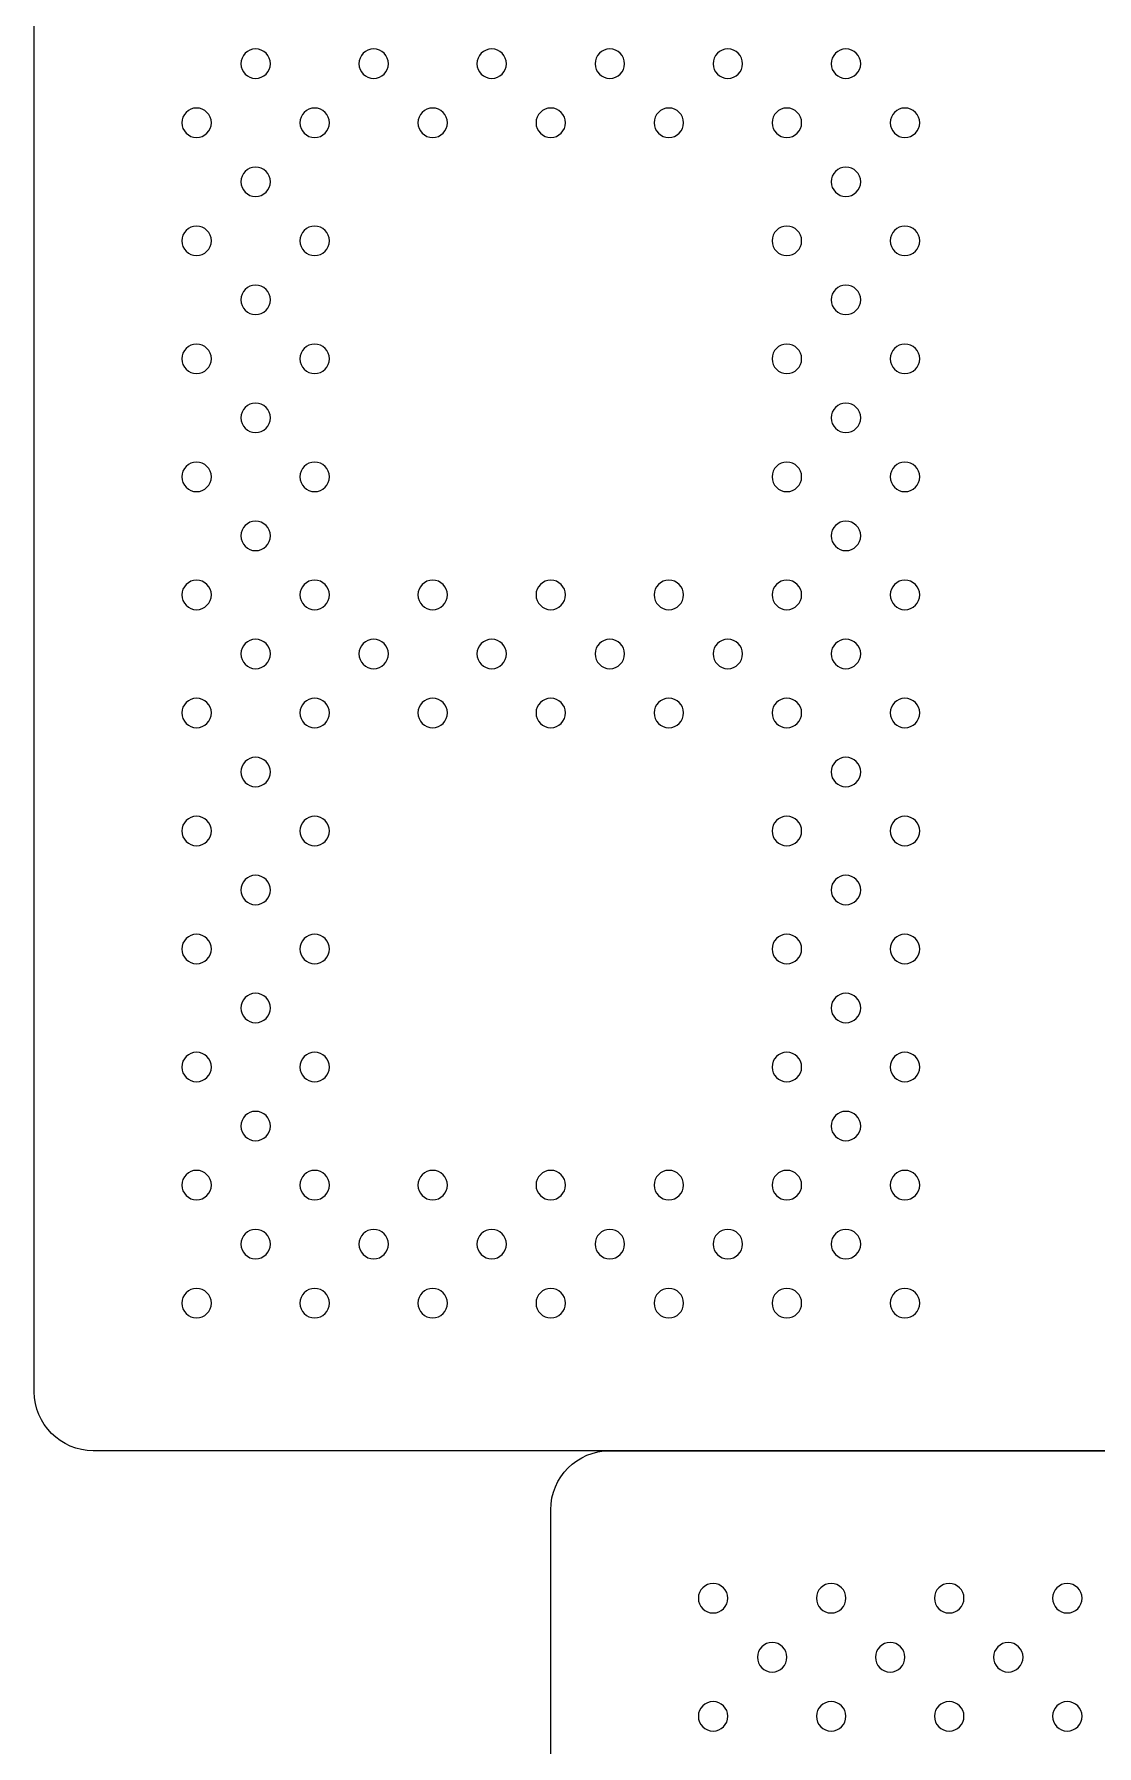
# Model space of a CAD drawing. Header units: inches. Extents: x 300 to 400, y -177 to 73.
# Drawn here: x 323.68 to 332.68, y -144.27 to -129.77 of the extents above; entities that cross this region are included whole.
import ezdxf

# ---------------------------------------------------------------- set-up
doc = ezdxf.new("R2010")
doc.units = ezdxf.units.IN
doc.header["$MEASUREMENT"] = 0
doc.layers.add('ScoreBone', color=5, linetype='Continuous')

msp = doc.modelspace()

# ---------------------------------------------------------------- linework, layer by layer
at = {"layer": 'ScoreBone', "lineweight": 5}
for points in [[(323.682, -141.268), (323.682, -141.268), (323.682, -128.768), (323.682, -128.768)], [(324.182, -141.768), (323.905, -141.768), (323.682, -141.543), (323.682, -141.268)], [(340.682, -141.768), (340.682, -141.768), (324.182, -141.768), (324.182, -141.768)], [(328.057, -142.268), (328.057, -141.992), (328.281, -141.768), (328.557, -141.768)], [(328.557, -141.768), (328.557, -141.768), (336.307, -141.768), (336.307, -141.768)], [(328.057, -154.768), (328.057, -154.768), (328.057, -142.268), (328.057, -142.268)]]:
    msp.add_open_spline(points, degree=3, dxfattribs=at)
for points in [[(325.682, -130.018), (325.682, -130.086), (325.625, -130.143), (325.557, -130.143), (325.488, -130.143), (325.432, -130.086), (325.432, -130.018), (325.432, -129.949), (325.488, -129.893), (325.557, -129.893), (325.625, -129.893), (325.682, -129.949), (325.682, -130.018)], [(326.682, -130.018), (326.682, -130.086), (326.625, -130.143), (326.557, -130.143), (326.488, -130.143), (326.432, -130.086), (326.432, -130.018), (326.432, -129.949), (326.488, -129.893), (326.557, -129.893), (326.625, -129.893), (326.682, -129.949), (326.682, -130.018)], [(327.682, -130.018), (327.682, -130.086), (327.625, -130.143), (327.557, -130.143), (327.488, -130.143), (327.432, -130.086), (327.432, -130.018), (327.432, -129.949), (327.488, -129.893), (327.557, -129.893), (327.625, -129.893), (327.682, -129.949), (327.682, -130.018)], [(328.682, -130.018), (328.682, -130.086), (328.625, -130.143), (328.557, -130.143), (328.488, -130.143), (328.432, -130.086), (328.432, -130.018), (328.432, -129.949), (328.488, -129.893), (328.557, -129.893), (328.625, -129.893), (328.682, -129.949), (328.682, -130.018)], [(329.682, -130.018), (329.682, -130.086), (329.625, -130.143), (329.557, -130.143), (329.488, -130.143), (329.432, -130.086), (329.432, -130.018), (329.432, -129.949), (329.488, -129.893), (329.557, -129.893), (329.625, -129.893), (329.682, -129.949), (329.682, -130.018)], [(330.682, -130.018), (330.682, -130.086), (330.625, -130.143), (330.557, -130.143), (330.488, -130.143), (330.432, -130.086), (330.432, -130.018), (330.432, -129.949), (330.488, -129.893), (330.557, -129.893), (330.625, -129.893), (330.682, -129.949), (330.682, -130.018)], [(325.182, -130.518), (325.182, -130.586), (325.125, -130.643), (325.057, -130.643), (324.988, -130.643), (324.932, -130.586), (324.932, -130.518), (324.932, -130.449), (324.988, -130.393), (325.057, -130.393), (325.125, -130.393), (325.182, -130.449), (325.182, -130.518)], [(326.182, -130.518), (326.182, -130.586), (326.125, -130.643), (326.057, -130.643), (325.988, -130.643), (325.932, -130.586), (325.932, -130.518), (325.932, -130.449), (325.988, -130.393), (326.057, -130.393), (326.125, -130.393), (326.182, -130.449), (326.182, -130.518)], [(327.182, -130.518), (327.182, -130.586), (327.125, -130.643), (327.057, -130.643), (326.988, -130.643), (326.932, -130.586), (326.932, -130.518), (326.932, -130.449), (326.988, -130.393), (327.057, -130.393), (327.125, -130.393), (327.182, -130.449), (327.182, -130.518)], [(328.182, -130.518), (328.182, -130.586), (328.125, -130.643), (328.057, -130.643), (327.988, -130.643), (327.932, -130.586), (327.932, -130.518), (327.932, -130.449), (327.988, -130.393), (328.057, -130.393), (328.125, -130.393), (328.182, -130.449), (328.182, -130.518)], [(329.182, -130.518), (329.182, -130.586), (329.125, -130.643), (329.057, -130.643), (328.988, -130.643), (328.932, -130.586), (328.932, -130.518), (328.932, -130.449), (328.988, -130.393), (329.057, -130.393), (329.125, -130.393), (329.182, -130.449), (329.182, -130.518)], [(330.182, -130.518), (330.182, -130.586), (330.125, -130.643), (330.057, -130.643), (329.988, -130.643), (329.932, -130.586), (329.932, -130.518), (329.932, -130.449), (329.988, -130.393), (330.057, -130.393), (330.125, -130.393), (330.182, -130.449), (330.182, -130.518)], [(331.182, -130.518), (331.182, -130.586), (331.125, -130.643), (331.057, -130.643), (330.988, -130.643), (330.932, -130.586), (330.932, -130.518), (330.932, -130.449), (330.988, -130.393), (331.057, -130.393), (331.125, -130.393), (331.182, -130.449), (331.182, -130.518)], [(325.682, -131.018), (325.682, -131.086), (325.625, -131.143), (325.557, -131.143), (325.488, -131.143), (325.432, -131.086), (325.432, -131.018), (325.432, -130.949), (325.488, -130.893), (325.557, -130.893), (325.625, -130.893), (325.682, -130.949), (325.682, -131.018)], [(330.682, -131.018), (330.682, -131.086), (330.625, -131.143), (330.557, -131.143), (330.488, -131.143), (330.432, -131.086), (330.432, -131.018), (330.432, -130.949), (330.488, -130.893), (330.557, -130.893), (330.625, -130.893), (330.682, -130.949), (330.682, -131.018)], [(325.182, -131.518), (325.182, -131.586), (325.125, -131.643), (325.057, -131.643), (324.988, -131.643), (324.932, -131.586), (324.932, -131.518), (324.932, -131.449), (324.988, -131.393), (325.057, -131.393), (325.125, -131.393), (325.182, -131.449), (325.182, -131.518)], [(326.182, -131.518), (326.182, -131.586), (326.125, -131.643), (326.057, -131.643), (325.988, -131.643), (325.932, -131.586), (325.932, -131.518), (325.932, -131.449), (325.988, -131.393), (326.057, -131.393), (326.125, -131.393), (326.182, -131.449), (326.182, -131.518)], [(330.182, -131.518), (330.182, -131.586), (330.125, -131.643), (330.057, -131.643), (329.988, -131.643), (329.932, -131.586), (329.932, -131.518), (329.932, -131.449), (329.988, -131.393), (330.057, -131.393), (330.125, -131.393), (330.182, -131.449), (330.182, -131.518)], [(331.182, -131.518), (331.182, -131.586), (331.125, -131.643), (331.057, -131.643), (330.988, -131.643), (330.932, -131.586), (330.932, -131.518), (330.932, -131.449), (330.988, -131.393), (331.057, -131.393), (331.125, -131.393), (331.182, -131.449), (331.182, -131.518)], [(325.682, -132.018), (325.682, -132.086), (325.625, -132.143), (325.557, -132.143), (325.488, -132.143), (325.432, -132.086), (325.432, -132.018), (325.432, -131.949), (325.488, -131.893), (325.557, -131.893), (325.625, -131.893), (325.682, -131.949), (325.682, -132.018)], [(330.682, -132.018), (330.682, -132.086), (330.625, -132.143), (330.557, -132.143), (330.488, -132.143), (330.432, -132.086), (330.432, -132.018), (330.432, -131.949), (330.488, -131.893), (330.557, -131.893), (330.625, -131.893), (330.682, -131.949), (330.682, -132.018)], [(325.182, -132.518), (325.182, -132.586), (325.125, -132.643), (325.057, -132.643), (324.988, -132.643), (324.932, -132.586), (324.932, -132.518), (324.932, -132.449), (324.988, -132.393), (325.057, -132.393), (325.125, -132.393), (325.182, -132.449), (325.182, -132.518)], [(326.182, -132.518), (326.182, -132.586), (326.125, -132.643), (326.057, -132.643), (325.988, -132.643), (325.932, -132.586), (325.932, -132.518), (325.932, -132.449), (325.988, -132.393), (326.057, -132.393), (326.125, -132.393), (326.182, -132.449), (326.182, -132.518)], [(330.182, -132.518), (330.182, -132.586), (330.125, -132.643), (330.057, -132.643), (329.988, -132.643), (329.932, -132.586), (329.932, -132.518), (329.932, -132.449), (329.988, -132.393), (330.057, -132.393), (330.125, -132.393), (330.182, -132.449), (330.182, -132.518)], [(331.182, -132.518), (331.182, -132.586), (331.125, -132.643), (331.057, -132.643), (330.988, -132.643), (330.932, -132.586), (330.932, -132.518), (330.932, -132.449), (330.988, -132.393), (331.057, -132.393), (331.125, -132.393), (331.182, -132.449), (331.182, -132.518)], [(325.682, -133.018), (325.682, -133.086), (325.625, -133.143), (325.557, -133.143), (325.488, -133.143), (325.432, -133.086), (325.432, -133.018), (325.432, -132.949), (325.488, -132.893), (325.557, -132.893), (325.625, -132.893), (325.682, -132.949), (325.682, -133.018)], [(330.682, -133.018), (330.682, -133.086), (330.625, -133.143), (330.557, -133.143), (330.488, -133.143), (330.432, -133.086), (330.432, -133.018), (330.432, -132.949), (330.488, -132.893), (330.557, -132.893), (330.625, -132.893), (330.682, -132.949), (330.682, -133.018)], [(325.182, -133.518), (325.182, -133.586), (325.125, -133.643), (325.057, -133.643), (324.988, -133.643), (324.932, -133.586), (324.932, -133.518), (324.932, -133.449), (324.988, -133.393), (325.057, -133.393), (325.125, -133.393), (325.182, -133.449), (325.182, -133.518)], [(326.182, -133.518), (326.182, -133.586), (326.125, -133.643), (326.057, -133.643), (325.988, -133.643), (325.932, -133.586), (325.932, -133.518), (325.932, -133.449), (325.988, -133.393), (326.057, -133.393), (326.125, -133.393), (326.182, -133.449), (326.182, -133.518)], [(330.182, -133.518), (330.182, -133.586), (330.125, -133.643), (330.057, -133.643), (329.988, -133.643), (329.932, -133.586), (329.932, -133.518), (329.932, -133.449), (329.988, -133.393), (330.057, -133.393), (330.125, -133.393), (330.182, -133.449), (330.182, -133.518)], [(331.182, -133.518), (331.182, -133.586), (331.125, -133.643), (331.057, -133.643), (330.988, -133.643), (330.932, -133.586), (330.932, -133.518), (330.932, -133.449), (330.988, -133.393), (331.057, -133.393), (331.125, -133.393), (331.182, -133.449), (331.182, -133.518)], [(325.682, -134.018), (325.682, -134.086), (325.625, -134.143), (325.557, -134.143), (325.488, -134.143), (325.432, -134.086), (325.432, -134.018), (325.432, -133.949), (325.488, -133.893), (325.557, -133.893), (325.625, -133.893), (325.682, -133.949), (325.682, -134.018)], [(330.682, -134.018), (330.682, -134.086), (330.625, -134.143), (330.557, -134.143), (330.488, -134.143), (330.432, -134.086), (330.432, -134.018), (330.432, -133.949), (330.488, -133.893), (330.557, -133.893), (330.625, -133.893), (330.682, -133.949), (330.682, -134.018)], [(325.182, -134.518), (325.182, -134.586), (325.125, -134.643), (325.057, -134.643), (324.988, -134.643), (324.932, -134.586), (324.932, -134.518), (324.932, -134.449), (324.988, -134.393), (325.057, -134.393), (325.125, -134.393), (325.182, -134.449), (325.182, -134.518)], [(326.182, -134.518), (326.182, -134.586), (326.125, -134.643), (326.057, -134.643), (325.988, -134.643), (325.932, -134.586), (325.932, -134.518), (325.932, -134.449), (325.988, -134.393), (326.057, -134.393), (326.125, -134.393), (326.182, -134.449), (326.182, -134.518)], [(327.182, -134.518), (327.182, -134.586), (327.125, -134.643), (327.057, -134.643), (326.988, -134.643), (326.932, -134.586), (326.932, -134.518), (326.932, -134.449), (326.988, -134.393), (327.057, -134.393), (327.125, -134.393), (327.182, -134.449), (327.182, -134.518)], [(328.182, -134.518), (328.182, -134.586), (328.125, -134.643), (328.057, -134.643), (327.988, -134.643), (327.932, -134.586), (327.932, -134.518), (327.932, -134.449), (327.988, -134.393), (328.057, -134.393), (328.125, -134.393), (328.182, -134.449), (328.182, -134.518)], [(329.182, -134.518), (329.182, -134.586), (329.125, -134.643), (329.057, -134.643), (328.988, -134.643), (328.932, -134.586), (328.932, -134.518), (328.932, -134.449), (328.988, -134.393), (329.057, -134.393), (329.125, -134.393), (329.182, -134.449), (329.182, -134.518)], [(330.182, -134.518), (330.182, -134.586), (330.125, -134.643), (330.057, -134.643), (329.988, -134.643), (329.932, -134.586), (329.932, -134.518), (329.932, -134.449), (329.988, -134.393), (330.057, -134.393), (330.125, -134.393), (330.182, -134.449), (330.182, -134.518)], [(331.182, -134.518), (331.182, -134.586), (331.125, -134.643), (331.057, -134.643), (330.988, -134.643), (330.932, -134.586), (330.932, -134.518), (330.932, -134.449), (330.988, -134.393), (331.057, -134.393), (331.125, -134.393), (331.182, -134.449), (331.182, -134.518)], [(325.682, -135.018), (325.682, -135.086), (325.625, -135.143), (325.557, -135.143), (325.488, -135.143), (325.432, -135.086), (325.432, -135.018), (325.432, -134.949), (325.488, -134.893), (325.557, -134.893), (325.625, -134.893), (325.682, -134.949), (325.682, -135.018)], [(326.682, -135.018), (326.682, -135.086), (326.625, -135.143), (326.557, -135.143), (326.488, -135.143), (326.432, -135.086), (326.432, -135.018), (326.432, -134.949), (326.488, -134.893), (326.557, -134.893), (326.625, -134.893), (326.682, -134.949), (326.682, -135.018)], [(327.682, -135.018), (327.682, -135.086), (327.625, -135.143), (327.557, -135.143), (327.488, -135.143), (327.432, -135.086), (327.432, -135.018), (327.432, -134.949), (327.488, -134.893), (327.557, -134.893), (327.625, -134.893), (327.682, -134.949), (327.682, -135.018)], [(328.682, -135.018), (328.682, -135.086), (328.625, -135.143), (328.557, -135.143), (328.488, -135.143), (328.432, -135.086), (328.432, -135.018), (328.432, -134.949), (328.488, -134.893), (328.557, -134.893), (328.625, -134.893), (328.682, -134.949), (328.682, -135.018)], [(329.682, -135.018), (329.682, -135.086), (329.625, -135.143), (329.557, -135.143), (329.488, -135.143), (329.432, -135.086), (329.432, -135.018), (329.432, -134.949), (329.488, -134.893), (329.557, -134.893), (329.625, -134.893), (329.682, -134.949), (329.682, -135.018)], [(330.682, -135.018), (330.682, -135.086), (330.625, -135.143), (330.557, -135.143), (330.488, -135.143), (330.432, -135.086), (330.432, -135.018), (330.432, -134.949), (330.488, -134.893), (330.557, -134.893), (330.625, -134.893), (330.682, -134.949), (330.682, -135.018)], [(325.182, -135.518), (325.182, -135.586), (325.125, -135.643), (325.057, -135.643), (324.988, -135.643), (324.932, -135.586), (324.932, -135.518), (324.932, -135.449), (324.988, -135.393), (325.057, -135.393), (325.125, -135.393), (325.182, -135.449), (325.182, -135.518)], [(326.182, -135.518), (326.182, -135.586), (326.125, -135.643), (326.057, -135.643), (325.988, -135.643), (325.932, -135.586), (325.932, -135.518), (325.932, -135.449), (325.988, -135.393), (326.057, -135.393), (326.125, -135.393), (326.182, -135.449), (326.182, -135.518)], [(327.182, -135.518), (327.182, -135.586), (327.125, -135.643), (327.057, -135.643), (326.988, -135.643), (326.932, -135.586), (326.932, -135.518), (326.932, -135.449), (326.988, -135.393), (327.057, -135.393), (327.125, -135.393), (327.182, -135.449), (327.182, -135.518)], [(328.182, -135.518), (328.182, -135.586), (328.125, -135.643), (328.057, -135.643), (327.988, -135.643), (327.932, -135.586), (327.932, -135.518), (327.932, -135.449), (327.988, -135.393), (328.057, -135.393), (328.125, -135.393), (328.182, -135.449), (328.182, -135.518)], [(329.182, -135.518), (329.182, -135.586), (329.125, -135.643), (329.057, -135.643), (328.988, -135.643), (328.932, -135.586), (328.932, -135.518), (328.932, -135.449), (328.988, -135.393), (329.057, -135.393), (329.125, -135.393), (329.182, -135.449), (329.182, -135.518)], [(330.182, -135.518), (330.182, -135.586), (330.125, -135.643), (330.057, -135.643), (329.988, -135.643), (329.932, -135.586), (329.932, -135.518), (329.932, -135.449), (329.988, -135.393), (330.057, -135.393), (330.125, -135.393), (330.182, -135.449), (330.182, -135.518)], [(331.182, -135.518), (331.182, -135.586), (331.125, -135.643), (331.057, -135.643), (330.988, -135.643), (330.932, -135.586), (330.932, -135.518), (330.932, -135.449), (330.988, -135.393), (331.057, -135.393), (331.125, -135.393), (331.182, -135.449), (331.182, -135.518)], [(325.682, -136.018), (325.682, -136.086), (325.625, -136.143), (325.557, -136.143), (325.488, -136.143), (325.432, -136.086), (325.432, -136.018), (325.432, -135.949), (325.488, -135.893), (325.557, -135.893), (325.625, -135.893), (325.682, -135.949), (325.682, -136.018)], [(330.682, -136.018), (330.682, -136.086), (330.625, -136.143), (330.557, -136.143), (330.488, -136.143), (330.432, -136.086), (330.432, -136.018), (330.432, -135.949), (330.488, -135.893), (330.557, -135.893), (330.625, -135.893), (330.682, -135.949), (330.682, -136.018)], [(325.182, -136.518), (325.182, -136.586), (325.125, -136.643), (325.057, -136.643), (324.988, -136.643), (324.932, -136.586), (324.932, -136.518), (324.932, -136.449), (324.988, -136.393), (325.057, -136.393), (325.125, -136.393), (325.182, -136.449), (325.182, -136.518)], [(325.182, -136.518), (325.182, -136.586), (325.125, -136.643), (325.057, -136.643), (324.988, -136.643), (324.932, -136.586), (324.932, -136.518), (324.932, -136.449), (324.988, -136.393), (325.057, -136.393), (325.125, -136.393), (325.182, -136.449), (325.182, -136.518)], [(326.182, -136.518), (326.182, -136.586), (326.125, -136.643), (326.057, -136.643), (325.988, -136.643), (325.932, -136.586), (325.932, -136.518), (325.932, -136.449), (325.988, -136.393), (326.057, -136.393), (326.125, -136.393), (326.182, -136.449), (326.182, -136.518)], [(326.182, -136.518), (326.182, -136.586), (326.125, -136.643), (326.057, -136.643), (325.988, -136.643), (325.932, -136.586), (325.932, -136.518), (325.932, -136.449), (325.988, -136.393), (326.057, -136.393), (326.125, -136.393), (326.182, -136.449), (326.182, -136.518)], [(330.182, -136.518), (330.182, -136.586), (330.125, -136.643), (330.057, -136.643), (329.988, -136.643), (329.932, -136.586), (329.932, -136.518), (329.932, -136.449), (329.988, -136.393), (330.057, -136.393), (330.125, -136.393), (330.182, -136.449), (330.182, -136.518)], [(330.182, -136.518), (330.182, -136.586), (330.125, -136.643), (330.057, -136.643), (329.988, -136.643), (329.932, -136.586), (329.932, -136.518), (329.932, -136.449), (329.988, -136.393), (330.057, -136.393), (330.125, -136.393), (330.182, -136.449), (330.182, -136.518)], [(331.182, -136.518), (331.182, -136.586), (331.125, -136.643), (331.057, -136.643), (330.988, -136.643), (330.932, -136.586), (330.932, -136.518), (330.932, -136.449), (330.988, -136.393), (331.057, -136.393), (331.125, -136.393), (331.182, -136.449), (331.182, -136.518)], [(331.182, -136.518), (331.182, -136.586), (331.125, -136.643), (331.057, -136.643), (330.988, -136.643), (330.932, -136.586), (330.932, -136.518), (330.932, -136.449), (330.988, -136.393), (331.057, -136.393), (331.125, -136.393), (331.182, -136.449), (331.182, -136.518)], [(325.682, -137.018), (325.682, -137.086), (325.625, -137.143), (325.557, -137.143), (325.488, -137.143), (325.432, -137.086), (325.432, -137.018), (325.432, -136.949), (325.488, -136.893), (325.557, -136.893), (325.625, -136.893), (325.682, -136.949), (325.682, -137.018)], [(325.682, -137.018), (325.682, -137.086), (325.625, -137.143), (325.557, -137.143), (325.488, -137.143), (325.432, -137.086), (325.432, -137.018), (325.432, -136.949), (325.488, -136.893), (325.557, -136.893), (325.625, -136.893), (325.682, -136.949), (325.682, -137.018)], [(330.682, -137.018), (330.682, -137.086), (330.625, -137.143), (330.557, -137.143), (330.488, -137.143), (330.432, -137.086), (330.432, -137.018), (330.432, -136.949), (330.488, -136.893), (330.557, -136.893), (330.625, -136.893), (330.682, -136.949), (330.682, -137.018)], [(330.682, -137.018), (330.682, -137.086), (330.625, -137.143), (330.557, -137.143), (330.488, -137.143), (330.432, -137.086), (330.432, -137.018), (330.432, -136.949), (330.488, -136.893), (330.557, -136.893), (330.625, -136.893), (330.682, -136.949), (330.682, -137.018)], [(325.182, -137.518), (325.182, -137.586), (325.125, -137.643), (325.057, -137.643), (324.988, -137.643), (324.932, -137.586), (324.932, -137.518), (324.932, -137.449), (324.988, -137.393), (325.057, -137.393), (325.125, -137.393), (325.182, -137.449), (325.182, -137.518)], [(326.182, -137.518), (326.182, -137.586), (326.125, -137.643), (326.057, -137.643), (325.988, -137.643), (325.932, -137.586), (325.932, -137.518), (325.932, -137.449), (325.988, -137.393), (326.057, -137.393), (326.125, -137.393), (326.182, -137.449), (326.182, -137.518)], [(330.182, -137.518), (330.182, -137.586), (330.125, -137.643), (330.057, -137.643), (329.988, -137.643), (329.932, -137.586), (329.932, -137.518), (329.932, -137.449), (329.988, -137.393), (330.057, -137.393), (330.125, -137.393), (330.182, -137.449), (330.182, -137.518)], [(331.182, -137.518), (331.182, -137.586), (331.125, -137.643), (331.057, -137.643), (330.988, -137.643), (330.932, -137.586), (330.932, -137.518), (330.932, -137.449), (330.988, -137.393), (331.057, -137.393), (331.125, -137.393), (331.182, -137.449), (331.182, -137.518)], [(325.682, -138.018), (325.682, -138.086), (325.625, -138.143), (325.557, -138.143), (325.488, -138.143), (325.432, -138.086), (325.432, -138.018), (325.432, -137.949), (325.488, -137.893), (325.557, -137.893), (325.625, -137.893), (325.682, -137.949), (325.682, -138.018)], [(330.682, -138.018), (330.682, -138.086), (330.625, -138.143), (330.557, -138.143), (330.488, -138.143), (330.432, -138.086), (330.432, -138.018), (330.432, -137.949), (330.488, -137.893), (330.557, -137.893), (330.625, -137.893), (330.682, -137.949), (330.682, -138.018)], [(325.182, -138.518), (325.182, -138.586), (325.125, -138.643), (325.057, -138.643), (324.988, -138.643), (324.932, -138.586), (324.932, -138.518), (324.932, -138.449), (324.988, -138.393), (325.057, -138.393), (325.125, -138.393), (325.182, -138.449), (325.182, -138.518)], [(326.182, -138.518), (326.182, -138.586), (326.125, -138.643), (326.057, -138.643), (325.988, -138.643), (325.932, -138.586), (325.932, -138.518), (325.932, -138.449), (325.988, -138.393), (326.057, -138.393), (326.125, -138.393), (326.182, -138.449), (326.182, -138.518)], [(330.182, -138.518), (330.182, -138.586), (330.125, -138.643), (330.057, -138.643), (329.988, -138.643), (329.932, -138.586), (329.932, -138.518), (329.932, -138.449), (329.988, -138.393), (330.057, -138.393), (330.125, -138.393), (330.182, -138.449), (330.182, -138.518)], [(331.182, -138.518), (331.182, -138.586), (331.125, -138.643), (331.057, -138.643), (330.988, -138.643), (330.932, -138.586), (330.932, -138.518), (330.932, -138.449), (330.988, -138.393), (331.057, -138.393), (331.125, -138.393), (331.182, -138.449), (331.182, -138.518)], [(325.682, -139.018), (325.682, -139.086), (325.625, -139.143), (325.557, -139.143), (325.488, -139.143), (325.432, -139.086), (325.432, -139.018), (325.432, -138.949), (325.488, -138.893), (325.557, -138.893), (325.625, -138.893), (325.682, -138.949), (325.682, -139.018)], [(330.682, -139.018), (330.682, -139.086), (330.625, -139.143), (330.557, -139.143), (330.488, -139.143), (330.432, -139.086), (330.432, -139.018), (330.432, -138.949), (330.488, -138.893), (330.557, -138.893), (330.625, -138.893), (330.682, -138.949), (330.682, -139.018)], [(325.182, -139.518), (325.182, -139.586), (325.125, -139.643), (325.057, -139.643), (324.988, -139.643), (324.932, -139.586), (324.932, -139.518), (324.932, -139.449), (324.988, -139.393), (325.057, -139.393), (325.125, -139.393), (325.182, -139.449), (325.182, -139.518)], [(326.182, -139.518), (326.182, -139.586), (326.125, -139.643), (326.057, -139.643), (325.988, -139.643), (325.932, -139.586), (325.932, -139.518), (325.932, -139.449), (325.988, -139.393), (326.057, -139.393), (326.125, -139.393), (326.182, -139.449), (326.182, -139.518)], [(327.182, -139.518), (327.182, -139.586), (327.125, -139.643), (327.057, -139.643), (326.988, -139.643), (326.932, -139.586), (326.932, -139.518), (326.932, -139.449), (326.988, -139.393), (327.057, -139.393), (327.125, -139.393), (327.182, -139.449), (327.182, -139.518)], [(328.182, -139.518), (328.182, -139.586), (328.125, -139.643), (328.057, -139.643), (327.988, -139.643), (327.932, -139.586), (327.932, -139.518), (327.932, -139.449), (327.988, -139.393), (328.057, -139.393), (328.125, -139.393), (328.182, -139.449), (328.182, -139.518)], [(329.182, -139.518), (329.182, -139.586), (329.125, -139.643), (329.057, -139.643), (328.988, -139.643), (328.932, -139.586), (328.932, -139.518), (328.932, -139.449), (328.988, -139.393), (329.057, -139.393), (329.125, -139.393), (329.182, -139.449), (329.182, -139.518)], [(330.182, -139.518), (330.182, -139.586), (330.125, -139.643), (330.057, -139.643), (329.988, -139.643), (329.932, -139.586), (329.932, -139.518), (329.932, -139.449), (329.988, -139.393), (330.057, -139.393), (330.125, -139.393), (330.182, -139.449), (330.182, -139.518)], [(331.182, -139.518), (331.182, -139.586), (331.125, -139.643), (331.057, -139.643), (330.988, -139.643), (330.932, -139.586), (330.932, -139.518), (330.932, -139.449), (330.988, -139.393), (331.057, -139.393), (331.125, -139.393), (331.182, -139.449), (331.182, -139.518)], [(325.682, -140.018), (325.682, -140.086), (325.625, -140.143), (325.557, -140.143), (325.488, -140.143), (325.432, -140.086), (325.432, -140.018), (325.432, -139.949), (325.488, -139.893), (325.557, -139.893), (325.625, -139.893), (325.682, -139.949), (325.682, -140.018)], [(326.682, -140.018), (326.682, -140.086), (326.625, -140.143), (326.557, -140.143), (326.488, -140.143), (326.432, -140.086), (326.432, -140.018), (326.432, -139.949), (326.488, -139.893), (326.557, -139.893), (326.625, -139.893), (326.682, -139.949), (326.682, -140.018)], [(327.682, -140.018), (327.682, -140.086), (327.625, -140.143), (327.557, -140.143), (327.488, -140.143), (327.432, -140.086), (327.432, -140.018), (327.432, -139.949), (327.488, -139.893), (327.557, -139.893), (327.625, -139.893), (327.682, -139.949), (327.682, -140.018)], [(328.682, -140.018), (328.682, -140.086), (328.625, -140.143), (328.557, -140.143), (328.488, -140.143), (328.432, -140.086), (328.432, -140.018), (328.432, -139.949), (328.488, -139.893), (328.557, -139.893), (328.625, -139.893), (328.682, -139.949), (328.682, -140.018)], [(329.682, -140.018), (329.682, -140.086), (329.625, -140.143), (329.557, -140.143), (329.488, -140.143), (329.432, -140.086), (329.432, -140.018), (329.432, -139.949), (329.488, -139.893), (329.557, -139.893), (329.625, -139.893), (329.682, -139.949), (329.682, -140.018)], [(330.682, -140.018), (330.682, -140.086), (330.625, -140.143), (330.557, -140.143), (330.488, -140.143), (330.432, -140.086), (330.432, -140.018), (330.432, -139.949), (330.488, -139.893), (330.557, -139.893), (330.625, -139.893), (330.682, -139.949), (330.682, -140.018)], [(325.182, -140.518), (325.182, -140.586), (325.125, -140.643), (325.057, -140.643), (324.988, -140.643), (324.932, -140.586), (324.932, -140.518), (324.932, -140.449), (324.988, -140.393), (325.057, -140.393), (325.125, -140.393), (325.182, -140.449), (325.182, -140.518)], [(326.182, -140.518), (326.182, -140.586), (326.125, -140.643), (326.057, -140.643), (325.988, -140.643), (325.932, -140.586), (325.932, -140.518), (325.932, -140.449), (325.988, -140.393), (326.057, -140.393), (326.125, -140.393), (326.182, -140.449), (326.182, -140.518)], [(327.182, -140.518), (327.182, -140.586), (327.125, -140.643), (327.057, -140.643), (326.988, -140.643), (326.932, -140.586), (326.932, -140.518), (326.932, -140.449), (326.988, -140.393), (327.057, -140.393), (327.125, -140.393), (327.182, -140.449), (327.182, -140.518)], [(328.182, -140.518), (328.182, -140.586), (328.125, -140.643), (328.057, -140.643), (327.988, -140.643), (327.932, -140.586), (327.932, -140.518), (327.932, -140.449), (327.988, -140.393), (328.057, -140.393), (328.125, -140.393), (328.182, -140.449), (328.182, -140.518)], [(329.182, -140.518), (329.182, -140.586), (329.125, -140.643), (329.057, -140.643), (328.988, -140.643), (328.932, -140.586), (328.932, -140.518), (328.932, -140.449), (328.988, -140.393), (329.057, -140.393), (329.125, -140.393), (329.182, -140.449), (329.182, -140.518)], [(330.182, -140.518), (330.182, -140.586), (330.125, -140.643), (330.057, -140.643), (329.988, -140.643), (329.932, -140.586), (329.932, -140.518), (329.932, -140.449), (329.988, -140.393), (330.057, -140.393), (330.125, -140.393), (330.182, -140.449), (330.182, -140.518)], [(331.182, -140.518), (331.182, -140.586), (331.125, -140.643), (331.057, -140.643), (330.988, -140.643), (330.932, -140.586), (330.932, -140.518), (330.932, -140.449), (330.988, -140.393), (331.057, -140.393), (331.125, -140.393), (331.182, -140.449), (331.182, -140.518)], [(329.557, -143.018), (329.557, -143.087), (329.5, -143.143), (329.432, -143.143), (329.363, -143.143), (329.307, -143.087), (329.307, -143.018), (329.307, -142.949), (329.363, -142.893), (329.432, -142.893), (329.5, -142.893), (329.557, -142.949), (329.557, -143.018)], [(330.557, -143.018), (330.557, -143.087), (330.5, -143.143), (330.432, -143.143), (330.363, -143.143), (330.307, -143.087), (330.307, -143.018), (330.307, -142.949), (330.363, -142.893), (330.432, -142.893), (330.5, -142.893), (330.557, -142.949), (330.557, -143.018)], [(331.557, -143.018), (331.557, -143.087), (331.5, -143.143), (331.432, -143.143), (331.363, -143.143), (331.307, -143.087), (331.307, -143.018), (331.307, -142.949), (331.363, -142.893), (331.432, -142.893), (331.5, -142.893), (331.557, -142.949), (331.557, -143.018)], [(332.557, -143.018), (332.557, -143.087), (332.5, -143.143), (332.432, -143.143), (332.363, -143.143), (332.307, -143.087), (332.307, -143.018), (332.307, -142.949), (332.363, -142.893), (332.432, -142.893), (332.5, -142.893), (332.557, -142.949), (332.557, -143.018)], [(330.057, -143.518), (330.057, -143.587), (330, -143.643), (329.932, -143.643), (329.863, -143.643), (329.807, -143.587), (329.807, -143.518), (329.807, -143.449), (329.863, -143.393), (329.932, -143.393), (330, -143.393), (330.057, -143.449), (330.057, -143.518)], [(331.057, -143.518), (331.057, -143.587), (331, -143.643), (330.932, -143.643), (330.863, -143.643), (330.807, -143.587), (330.807, -143.518), (330.807, -143.449), (330.863, -143.393), (330.932, -143.393), (331, -143.393), (331.057, -143.449), (331.057, -143.518)], [(332.057, -143.518), (332.057, -143.587), (332, -143.643), (331.932, -143.643), (331.863, -143.643), (331.807, -143.587), (331.807, -143.518), (331.807, -143.449), (331.863, -143.393), (331.932, -143.393), (332, -143.393), (332.057, -143.449), (332.057, -143.518)], [(329.557, -144.018), (329.557, -144.087), (329.5, -144.143), (329.432, -144.143), (329.363, -144.143), (329.307, -144.087), (329.307, -144.018), (329.307, -143.949), (329.363, -143.893), (329.432, -143.893), (329.5, -143.893), (329.557, -143.949), (329.557, -144.018)], [(330.557, -144.018), (330.557, -144.087), (330.5, -144.143), (330.432, -144.143), (330.363, -144.143), (330.307, -144.087), (330.307, -144.018), (330.307, -143.949), (330.363, -143.893), (330.432, -143.893), (330.5, -143.893), (330.557, -143.949), (330.557, -144.018)], [(331.557, -144.018), (331.557, -144.087), (331.5, -144.143), (331.432, -144.143), (331.363, -144.143), (331.307, -144.087), (331.307, -144.018), (331.307, -143.949), (331.363, -143.893), (331.432, -143.893), (331.5, -143.893), (331.557, -143.949), (331.557, -144.018)], [(332.557, -144.018), (332.557, -144.087), (332.5, -144.143), (332.432, -144.143), (332.363, -144.143), (332.307, -144.087), (332.307, -144.018), (332.307, -143.949), (332.363, -143.893), (332.432, -143.893), (332.5, -143.893), (332.557, -143.949), (332.557, -144.018)]]:
    msp.add_open_spline(points, degree=3, knots=[0, 0, 0, 0, 1, 1, 1, 2, 2, 2, 3, 3, 3, 4, 4, 4, 4], dxfattribs=at)

doc.saveas('drawing.dxf')
